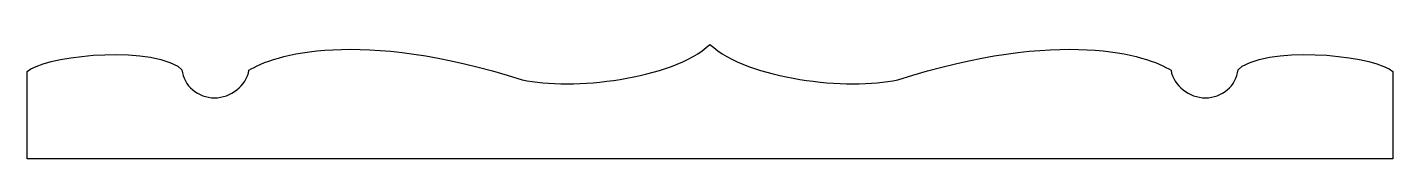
# Model space of a CAD drawing. Header units: centimetres. Extents: x -10.5 to 10.6, y -1.3 to 0.7.
import ezdxf

# ---------------------------------------------------------------- set-up
doc = ezdxf.new("R2010")
doc.units = ezdxf.units.CM
doc.header["$MEASUREMENT"] = 0
doc.layers.add('Camada 1', color=7, linetype='Continuous')

msp = doc.modelspace()

# ---------------------------------------------------------------- linework, layer by layer
at = {"layer": 'Camada 1'}
msp.add_open_spline([(0.07824, -1.34665), (0.07824, -1.34665), (10.60252, -1.34665), (10.60252, -1.34665), (10.60252, -1.34665), (10.60252, -1.34665), (10.60252, -0.00315), (10.60252, -0.00315), (10.60252, -0.00315), (10.38215, 0.21717), (8.88823, 0.41815), (8.27773, 0.08046), (8.27773, 0.08046), (8.27773, 0.08046), (8.21558, 0.02521), (8.21558, 0.02521), (8.21558, 0.02521), (8.19108, -0.22181), (7.96587, -0.40823), (7.71245, -0.40823), (7.71245, -0.40823), (7.46599, -0.40823), (7.21485, -0.22051), (7.1814, 0.01666), (7.1814, 0.01666), (7.1814, 0.01666), (7.1814, 0.01666), (7.1814, 0.01666), (7.1814, 0.01666), (6.81855, 0.25113), (5.49415, 0.68005), (2.96135, -0.12907), (2.96135, -0.12907), (2.20559, -0.29703), (0.6522, -0.12907), (0.06445, 0.41671), (0.06445, 0.41671), (-0.52327, -0.12907), (-2.07669, -0.29703), (-2.83245, -0.12907), (-2.83245, -0.12907), (-5.36528, 0.68005), (-6.68963, 0.25114), (-7.05247, 0.01666), (-7.05247, 0.01666), (-7.05247, 0.01666), (-7.05247, 0.01666), (-7.05247, 0.01666), (-7.05247, 0.01666), (-7.08599, -0.22051), (-7.33708, -0.40823), (-7.58357, -0.40823), (-7.58357, -0.40823), (-7.83699, -0.40823), (-8.06215, -0.2218), (-8.08665, 0.02521), (-8.08665, 0.02521), (-8.08665, 0.02521), (-8.14877, 0.08046), (-8.14877, 0.08046), (-8.14877, 0.08046), (-8.75932, 0.41815), (-10.25324, 0.21717), (-10.47361, -0.00315), (-10.47361, -0.00315), (-10.47361, -0.00315), (-10.47361, -1.34665), (-10.47361, -1.34665), (-10.47361, -1.34665), (-10.47361, -1.34665), (0.05067, -1.34665), (0.05067, -1.34665), (0.05067, -1.34665), (0.05067, -1.34665), (0.07824, -1.34665), (0.07824, -1.34665)], degree=3, knots=[0, 0, 0, 0, 0.05, 0.05, 0.05, 0.05, 0.1, 0.1, 0.1, 0.1, 0.15, 0.15, 0.15, 0.15, 0.2, 0.2, 0.2, 0.2, 0.25, 0.25, 0.25, 0.25, 0.3, 0.3, 0.3, 0.3, 0.35, 0.35, 0.35, 0.35, 0.4, 0.4, 0.4, 0.4, 0.45, 0.45, 0.45, 0.45, 0.5, 0.5, 0.5, 0.5, 0.55, 0.55, 0.55, 0.55, 0.6, 0.6, 0.6, 0.6, 0.65, 0.65, 0.65, 0.65, 0.7, 0.7, 0.7, 0.7, 0.75, 0.75, 0.75, 0.75, 0.8, 0.8, 0.8, 0.8, 0.85, 0.85, 0.85, 0.85, 0.9, 0.9, 0.9, 0.9, 1, 1, 1, 1], dxfattribs=at)

doc.saveas('drawing.dxf')
